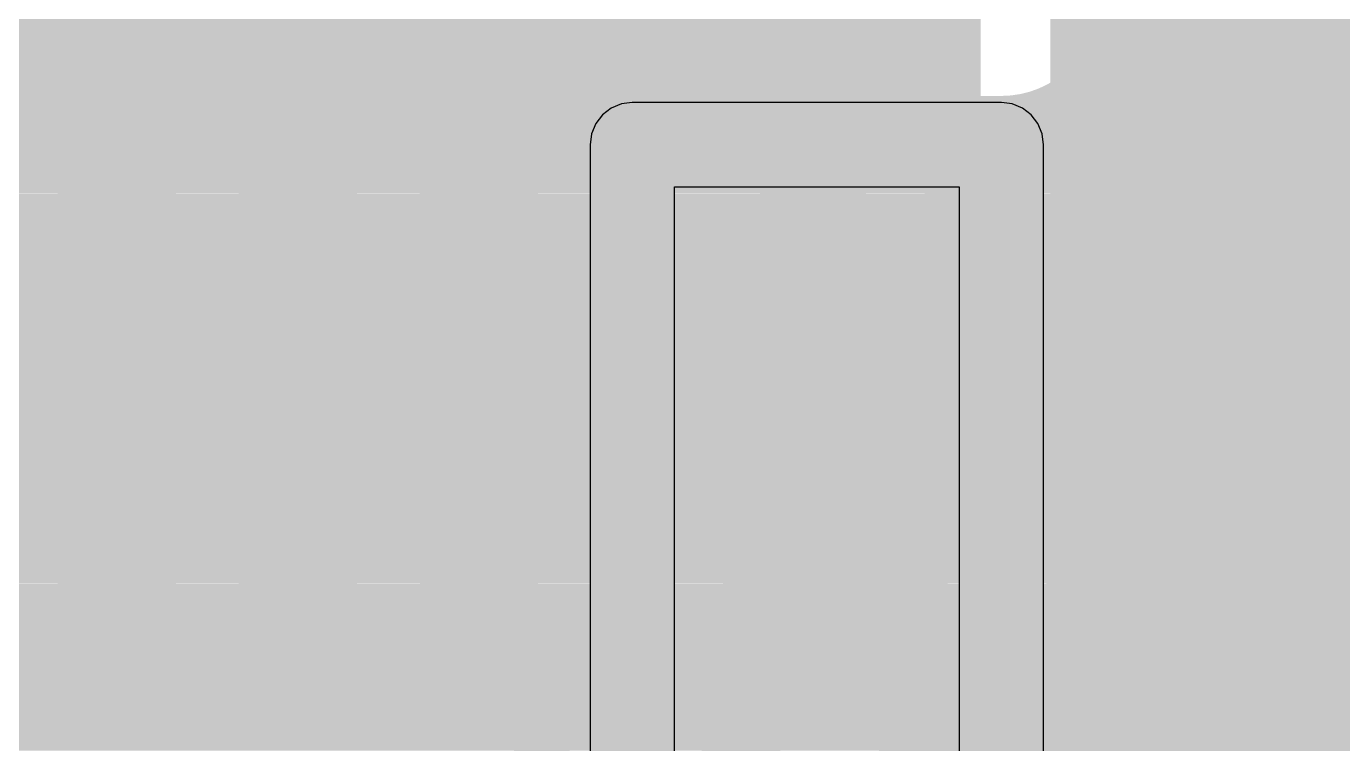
# Model space of a CAD drawing. Header units: millimetres. Extents: x 0.11 to 5.67, y 0.55 to 4.24.
# Drawn here: x 4.1713 to 4.3573, y 2.185 to 2.2864 of the extents above; entities that cross this region are included whole.
import ezdxf

# ---------------------------------------------------------------- set-up
doc = ezdxf.new("R2010")
doc.units = ezdxf.units.MM
doc.header["$MEASUREMENT"] = 0
for name, color, linetype in [('BottomLayer', 5, 'Continuous'), ('InternalPlane1', 76, 'Continuous'), ('InternalPlane2', 16, 'Continuous'), ('MultiLayer', 9, 'Continuous'), ('TopLayer', 1, 'Continuous'), ('TopOverlay', 2, 'Continuous'), ('TopPaste', 8, 'Continuous'), ('TopSolder', 216, 'Continuous'), ('ViaHoleLayer', 16, 'Continuous')]:
    doc.layers.add(name, color=color, linetype=linetype)

# ---------------------------------------------------------------- blocks, each defined once
blk = doc.blocks.new('R_PDSO_G16_196')
at = {"layer": 'TopLayer', "const_width": 0.01772}
for points in [[(0.24902, -0.12795), (0.20768, -0.12795)], [(0.24902, -0.15354), (0.20768, -0.15354)], [(0.24902, -0.17913), (0.20768, -0.17913)]]:
    blk.add_lwpolyline(points, dxfattribs=at)
at = {"layer": 'TopLayer', "const_width": 0.00886}
for points in [[(0.20325, -0.12795, 1), (0.21211, -0.12795, 1)], [(0.24459, -0.12795, 1), (0.25344, -0.12795, 1)], [(0.20325, -0.15354, 1), (0.21211, -0.15354, 1)], [(0.24459, -0.15354, 1), (0.25344, -0.15354, 1)], [(0.20325, -0.17913, 1), (0.21211, -0.17913, 1)], [(0.24459, -0.17913, 1), (0.25344, -0.17913, 1)]]:
    blk.add_lwpolyline(points, format="xyb", close=True, dxfattribs=at)
at = {"layer": 'TopOverlay', "const_width": 0.00787}
for points in [[(0.18504, 0.00886), (0.18504, -0.18799)], [(0.04331, -0.18799), (0.18504, -0.18799)]]:
    blk.add_lwpolyline(points, dxfattribs=at)
at = {"layer": 'TopOverlay', "const_width": 0.00394}
blk.add_lwpolyline([(0.18307, -0.18799, 1), (0.18701, -0.18799, 1)], format="xyb", close=True, dxfattribs=at)
blk.add_lwpolyline([(0.18307, -0.18799, 1), (0.18701, -0.18799, 1)], format="xyb", close=True, dxfattribs=at)
at = {"layer": 'TopPaste', "const_width": 0.01772}
for points in [[(0.24902, -0.12795), (0.20768, -0.12795)], [(0.24902, -0.15354), (0.20768, -0.15354)], [(0.24902, -0.17913), (0.20768, -0.17913)]]:
    blk.add_lwpolyline(points, dxfattribs=at)
at = {"layer": 'TopPaste', "const_width": 0.00886}
for points in [[(0.20325, -0.12795, 1), (0.21211, -0.12795, 1)], [(0.24459, -0.12795, 1), (0.25344, -0.12795, 1)], [(0.20325, -0.15354, 1), (0.21211, -0.15354, 1)], [(0.24459, -0.15354, 1), (0.25344, -0.15354, 1)], [(0.20325, -0.17913, 1), (0.21211, -0.17913, 1)], [(0.24459, -0.17913, 1), (0.25344, -0.17913, 1)]]:
    blk.add_lwpolyline(points, format="xyb", close=True, dxfattribs=at)
at = {"layer": 'TopSolder', "const_width": 0.02165}
for points in [[(0.24902, -0.12795), (0.20768, -0.12795)], [(0.24902, -0.15354), (0.20768, -0.15354)], [(0.24902, -0.17913), (0.20768, -0.17913)]]:
    blk.add_lwpolyline(points, dxfattribs=at)
at = {"layer": 'TopSolder', "const_width": 0.01083}
for points in [[(0.20226, -0.12795, 1), (0.21309, -0.12795, 1)], [(0.2436, -0.12795, 1), (0.25443, -0.12795, 1)], [(0.20226, -0.15354, 1), (0.21309, -0.15354, 1)], [(0.2436, -0.15354, 1), (0.25443, -0.15354, 1)], [(0.20226, -0.17913, 1), (0.21309, -0.17913, 1)], [(0.2436, -0.17913, 1), (0.25443, -0.17913, 1)]]:
    blk.add_lwpolyline(points, format="xyb", close=True, dxfattribs=at)

msp = doc.modelspace()

# ---------------------------------------------------------------- linework, layer by layer
at = {"layer": 'BottomLayer'}
for points, const_width in [([(4.35532, 2.19193), (4.35532, 2.36319)], 0.07874), ([(4.30217, 2.2506), (4.30217, 2.36319)], 0.00787), ([(3.83661, 2.29035), (4.30217, 2.29035)], 0.00787), ([(3.87436, 2.28247), (4.30217, 2.28247)], 0.00787), ([(3.89589, 2.2746), (4.30217, 2.2746)], 0.00787), ([(3.90457, 2.26673), (4.30217, 2.26673)], 0.00787), ([(3.90995, 2.25885), (4.27543, 2.25885)], 0.00787), ([(4.28953, 2.25885), (4.30217, 2.25885)], 0.00787), ([(3.91327, 2.25098), (4.26311, 2.25098)], 0.00787), ([(3.91499, 2.2431), (4.25847, 2.2431)], 0.00787), ([(3.9153, 2.23523), (4.25691, 2.23523)], 0.00787), ([(3.91423, 2.22736), (4.25784, 2.22736)], 0.00787), ([(4.27756, 2.11417), (4.35532, 2.19193)], 0.07874), ([(3.91166, 2.21948), (4.26158, 2.21948)], 0.00787), ([(4.30217, 2.21394), (4.30217, 2.2179)], 0.00787), ([(4.24003, 2.15181), (4.30217, 2.21394)], 0.00787), ([(3.90729, 2.21161), (4.27056, 2.21161)], 0.00787), ([(4.2944, 2.21161), (4.29983, 2.21161)], 0.00787), ([(3.90035, 2.20373), (4.29196, 2.20373)], 0.00787), ([(3.88808, 2.19586), (4.28408, 2.19586)], 0.00787), ([(3.84711, 2.18799), (4.27621, 2.18799)], 0.00787)]:
    msp.add_lwpolyline(points, dxfattribs=dict(at, const_width=const_width))
for points, const_width in [([(4.3002, 2.29035, 1), (4.30413, 2.29035, 1)], 0.00394), ([(4.3002, 2.28247, 1), (4.30413, 2.28247, 1)], 0.00394), ([(4.3002, 2.2746, 1), (4.30413, 2.2746, 1)], 0.00394), ([(4.3002, 2.26673, 1), (4.30413, 2.26673, 1)], 0.00394), ([(4.27346, 2.25885, 1), (4.2774, 2.25885, 1)], 0.00394), ([(4.28756, 2.25885, 1), (4.2915, 2.25885, 1)], 0.00394), ([(4.3002, 2.25885, 1), (4.30413, 2.25885, 1)], 0.00394), ([(4.26114, 2.25098, 1), (4.26508, 2.25098, 1)], 0.00394), ([(4.3002, 2.2506, 1), (4.30413, 2.2506, 1)], 0.00394), ([(4.3002, 2.2506, 1), (4.30413, 2.2506, 1)], 0.00394), ([(4.2565, 2.2431, 1), (4.26044, 2.2431, 1)], 0.00394), ([(4.27657, 2.23425, 1), (4.28839, 2.23425, 1)], 0.01181), ([(4.25494, 2.23523, 1), (4.25888, 2.23523, 1)], 0.00394), ([(4.25587, 2.22736, 1), (4.2598, 2.22736, 1)], 0.00394), ([(4.33563, 2.19193, 1), (4.375, 2.19193, 1)], 0.03937), ([(4.33563, 2.19193, 1), (4.375, 2.19193, 1)], 0.03937), ([(4.25961, 2.21948, 1), (4.26355, 2.21948, 1)], 0.00394), ([(4.3002, 2.2179, 1), (4.30413, 2.2179, 1)], 0.00394), ([(4.3002, 2.2179, 1), (4.30413, 2.2179, 1)], 0.00394), ([(4.3002, 2.21394, 1), (4.30413, 2.21394, 1)], 0.00394), ([(4.3002, 2.21394, 1), (4.30413, 2.21394, 1)], 0.00394), ([(4.26859, 2.21161, 1), (4.27253, 2.21161, 1)], 0.00394), ([(4.29243, 2.21161, 1), (4.29637, 2.21161, 1)], 0.00394), ([(4.29786, 2.21161, 1), (4.3018, 2.21161, 1)], 0.00394), ([(4.28999, 2.20373, 1), (4.29392, 2.20373, 1)], 0.00394), ([(4.28211, 2.19586, 1), (4.28605, 2.19586, 1)], 0.00394), ([(4.27424, 2.18799, 1), (4.27818, 2.18799, 1)], 0.00394)]:
    msp.add_lwpolyline(points, format="xyb", close=True, dxfattribs=dict(at, const_width=const_width))
at = {"layer": 'BottomLayer', "const_width": 0.00787}
msp.add_lwpolyline([(4.30217, 2.2179, -2.768901), (4.30217, 2.2506)], format="xyb", dxfattribs=at)
at = {"layer": 'InternalPlane1', "const_width": 0.02591}
msp.add_lwpolyline([(4.26953, 2.23425, 1), (4.29543, 2.23425, 1)], format="xyb", close=True, dxfattribs=at)
at = {"layer": 'InternalPlane2'}
for p, q in [((4.25535, 2.27544), (4.25391, 2.27484)), ((4.25689, 2.27564), (4.25535, 2.27544)), ((4.30906, 2.27564), (4.25689, 2.27564)), ((4.3106, 2.27544), (4.30906, 2.27564)), ((4.31203, 2.27484), (4.3106, 2.27544)), ((4.25268, 2.2739), (4.25173, 2.27266)), ((4.25391, 2.27484), (4.25268, 2.2739)), ((4.31327, 2.2739), (4.31203, 2.27484)), ((4.31421, 2.27266), (4.31327, 2.2739)), ((4.25173, 2.27266), (4.25114, 2.27123)), ((4.31481, 2.27123), (4.31421, 2.27266)), ((4.25114, 2.27123), (4.25093, 2.26968)), ((4.25093, 2.26968), (4.25093, 2.01285)), ((4.31501, 2.26968), (4.31481, 2.27123)), ((4.31501, 2.01383), (4.31501, 2.26968)), ((4.26285, 2.00787), (4.26285, 2.26373)), ((4.26285, 2.26373), (4.3031, 2.26373)), ((4.3031, 2.26373), (4.3031, 2.00787))]:
    msp.add_line(p, q, dxfattribs=at)
at = {"layer": 'InternalPlane2', "const_width": 0.01181}
for points in [[(4.25689, 2.26968), (4.30906, 2.26968)], [(4.25689, 2.00787), (4.25689, 2.26968)], [(4.30906, 2.00787), (4.30906, 2.26968)]]:
    msp.add_lwpolyline(points, dxfattribs=at)
at = {"layer": 'InternalPlane2', "const_width": 0.00591}
for points in [[(4.25394, 2.26968, 1), (4.25984, 2.26968, 1)], [(4.25394, 2.26968, 1), (4.25984, 2.26968, 1)], [(4.3061, 2.26968, 1), (4.31201, 2.26968, 1)], [(4.3061, 2.26968, 1), (4.31201, 2.26968, 1)]]:
    msp.add_lwpolyline(points, format="xyb", close=True, dxfattribs=at)
at = {"layer": 'MultiLayer', "const_width": 0.01181}
msp.add_lwpolyline([(4.27657, 2.23425, 1), (4.28839, 2.23425, 1)], format="xyb", close=True, dxfattribs=at)
at = {"layer": 'TopLayer'}
for points, const_width in [([(4.32158, 2.27783), (4.34324, 2.29948)], 0.00787), ([(4.15846, 2.27067), (4.18201, 2.29421)], 0.00984), ([(4.3341, 2.29035), (4.41312, 2.29035)], 0.00787), ([(4.32623, 2.28247), (4.42404, 2.28247)], 0.00787), ([(4.17921, 2.26497), (4.18975, 2.27551)], 0.00787), ([(4.18975, 2.27551), (4.19702, 2.27551)], 0.00787), ([(4.18884, 2.2746), (4.19688, 2.2746)], 0.00787), ([(4.31716, 2.2746), (4.4813, 2.2746)], 0.00787), ([(4.25048, 2.27264), (4.30905, 2.27264)], 0.00787), ([(4.18097, 2.26673), (4.18976, 2.26673)], 0.00787), ([(4.25512, 2.26673), (4.4813, 2.26673)], 0.00787), ([(4.18091, 2.25885), (4.1872, 2.25885)], 0.00787), ([(4.25768, 2.25885), (4.27543, 2.25885)], 0.00787), ([(4.28953, 2.25885), (4.42757, 2.25885)], 0.00787), ([(4.1811, 2.21457), (4.1811, 2.25591)], 0.00787), ([(4.18701, 2.21457), (4.18701, 2.25591)], 0.00787), ([(4.25787, 2.25591), (4.26884, 2.25591)], 0.00787), ([(4.1811, 2.25098), (4.18701, 2.25098)], 0.00787), ([(4.30185, 2.25098), (4.41477, 2.25098)], 0.00787), ([(4.1811, 2.2431), (4.18701, 2.2431)], 0.00787), ([(4.30649, 2.2431), (4.40795, 2.2431)], 0.00787), ([(4.23524, 2.23524), (4.2815, 2.23524)], 0.01378), ([(4.2815, 2.23524), (4.28248, 2.23425)], 0.01378), ([(4.1811, 2.23523), (4.18701, 2.23523)], 0.00787), ([(4.30805, 2.23523), (4.40382, 2.23523)], 0.00787), ([(4.1811, 2.22736), (4.18701, 2.22736)], 0.00787), ([(4.30712, 2.22736), (4.40158, 2.22736)], 0.00787), ([(4.1811, 2.21948), (4.18701, 2.21948)], 0.00787), ([(4.30338, 2.21948), (4.40091, 2.21948)], 0.00787), ([(4.25787, 2.21457), (4.26613, 2.21457)], 0.00787), ([(4.18091, 2.21161), (4.1872, 2.21161)], 0.00787), ([(4.25768, 2.21161), (4.27056, 2.21161)], 0.00787), ([(4.2944, 2.21161), (4.40173, 2.21161)], 0.00787), ([(4.17834, 2.20373), (4.18977, 2.20373)], 0.00787), ([(4.25511, 2.20373), (4.40415, 2.20373)], 0.00787), ([(4.17121, 2.19586), (4.1969, 2.19586)], 0.00787), ([(4.24798, 2.19586), (4.4085, 2.19586)], 0.00787), ([(4.01476, 2.18799), (4.41568, 2.18799)], 0.00787)]:
    msp.add_lwpolyline(points, dxfattribs=dict(at, const_width=const_width))
for points, const_width in [([(4.33214, 2.29035, 1), (4.33607, 2.29035, 1)], 0.00394), ([(4.32426, 2.28247, 1), (4.3282, 2.28247, 1)], 0.00394), ([(4.31961, 2.27783, 1), (4.32355, 2.27783, 1)], 0.00394), ([(4.31961, 2.27783, 1), (4.32355, 2.27783, 1)], 0.00394), ([(4.31961, 2.27783, 1), (4.32355, 2.27783, 1)], 0.00394), ([(4.18779, 2.27551, 1), (4.19172, 2.27551, 1)], 0.00394), ([(4.18779, 2.27551, 1), (4.19172, 2.27551, 1)], 0.00394), ([(4.19505, 2.27551, 1), (4.19899, 2.27551, 1)], 0.00394), ([(4.19569, 2.27511, 1), (4.19963, 2.27511, 1)], 0.00394), ([(4.18687, 2.2746, 1), (4.19081, 2.2746, 1)], 0.00394), ([(4.19491, 2.2746, 1), (4.19885, 2.2746, 1)], 0.00394), ([(4.31519, 2.2746, 1), (4.31913, 2.2746, 1)], 0.00394), ([(4.24852, 2.27264, 1), (4.25245, 2.27264, 1)], 0.00394), ([(4.24852, 2.27264, 1), (4.25245, 2.27264, 1)], 0.00394), ([(4.30709, 2.27264, 1), (4.31102, 2.27264, 1)], 0.00394), ([(4.30709, 2.27264, 1), (4.31102, 2.27264, 1)], 0.00394), ([(4.30709, 2.27264, 1), (4.31102, 2.27264, 1)], 0.00394), ([(4.179, 2.26673, 1), (4.18294, 2.26673, 1)], 0.00394), ([(4.18779, 2.26673, 1), (4.19173, 2.26673, 1)], 0.00394), ([(4.25315, 2.26673, 1), (4.25709, 2.26673, 1)], 0.00394), ([(4.17724, 2.26497, 1), (4.18118, 2.26497, 1)], 0.00394), ([(4.17724, 2.26497, 1), (4.18118, 2.26497, 1)], 0.00394), ([(4.17894, 2.25885, 1), (4.18288, 2.25885, 1)], 0.00394), ([(4.18523, 2.25885, 1), (4.18917, 2.25885, 1)], 0.00394), ([(4.25571, 2.25885, 1), (4.25965, 2.25885, 1)], 0.00394), ([(4.27346, 2.25885, 1), (4.2774, 2.25885, 1)], 0.00394), ([(4.28756, 2.25885, 1), (4.2915, 2.25885, 1)], 0.00394), ([(4.17913, 2.25591, 1), (4.18307, 2.25591, 1)], 0.00394), ([(4.17913, 2.25591, 1), (4.18307, 2.25591, 1)], 0.00394), ([(4.18504, 2.25591, 1), (4.18898, 2.25591, 1)], 0.00394), ([(4.18504, 2.25591, 1), (4.18898, 2.25591, 1)], 0.00394), ([(4.25591, 2.25591, 1), (4.25984, 2.25591, 1)], 0.00394), ([(4.25591, 2.25591, 1), (4.25984, 2.25591, 1)], 0.00394), ([(4.26687, 2.25591, 1), (4.27081, 2.25591, 1)], 0.00394), ([(4.26687, 2.25591, 1), (4.27081, 2.25591, 1)], 0.00394), ([(4.17913, 2.25098, 1), (4.18307, 2.25098, 1)], 0.00394), ([(4.18504, 2.25098, 1), (4.18898, 2.25098, 1)], 0.00394), ([(4.29988, 2.25098, 1), (4.30382, 2.25098, 1)], 0.00394), ([(4.17913, 2.2431, 1), (4.18307, 2.2431, 1)], 0.00394), ([(4.18504, 2.2431, 1), (4.18898, 2.2431, 1)], 0.00394), ([(4.27657, 2.23425, 1), (4.28839, 2.23425, 1)], 0.01181), ([(4.30452, 2.2431, 1), (4.30846, 2.2431, 1)], 0.00394), ([(4.23179, 2.23524, 1), (4.23868, 2.23524, 1)], 0.00689), ([(4.27805, 2.23524, 1), (4.28494, 2.23524, 1)], 0.00689), ([(4.27805, 2.23524, 1), (4.28494, 2.23524, 1)], 0.00689), ([(4.27904, 2.23425, 1), (4.28593, 2.23425, 1)], 0.00689), ([(4.17913, 2.23523, 1), (4.18307, 2.23523, 1)], 0.00394), ([(4.18504, 2.23523, 1), (4.18898, 2.23523, 1)], 0.00394), ([(4.30608, 2.23523, 1), (4.31002, 2.23523, 1)], 0.00394), ([(4.3061, 2.23425, 1), (4.31004, 2.23425, 1)], 0.00394), ([(4.3061, 2.23425, 1), (4.31004, 2.23425, 1)], 0.00394), ([(4.17913, 2.22736, 1), (4.18307, 2.22736, 1)], 0.00394), ([(4.18504, 2.22736, 1), (4.18898, 2.22736, 1)], 0.00394), ([(4.30516, 2.22736, 1), (4.30909, 2.22736, 1)], 0.00394), ([(4.17913, 2.21948, 1), (4.18307, 2.21948, 1)], 0.00394), ([(4.18504, 2.21948, 1), (4.18898, 2.21948, 1)], 0.00394), ([(4.30141, 2.21948, 1), (4.30535, 2.21948, 1)], 0.00394), ([(4.17913, 2.21457, 1), (4.18307, 2.21457, 1)], 0.00394), ([(4.17913, 2.21457, 1), (4.18307, 2.21457, 1)], 0.00394), ([(4.18504, 2.21457, 1), (4.18898, 2.21457, 1)], 0.00394), ([(4.18504, 2.21457, 1), (4.18898, 2.21457, 1)], 0.00394), ([(4.25591, 2.21457, 1), (4.25984, 2.21457, 1)], 0.00394), ([(4.25591, 2.21457, 1), (4.25984, 2.21457, 1)], 0.00394), ([(4.26416, 2.21457, 1), (4.2681, 2.21457, 1)], 0.00394), ([(4.26416, 2.21457, 1), (4.2681, 2.21457, 1)], 0.00394), ([(4.17894, 2.21161, 1), (4.18288, 2.21161, 1)], 0.00394), ([(4.18523, 2.21161, 1), (4.18917, 2.21161, 1)], 0.00394), ([(4.25571, 2.21161, 1), (4.25965, 2.21161, 1)], 0.00394), ([(4.26859, 2.21161, 1), (4.27253, 2.21161, 1)], 0.00394), ([(4.29243, 2.21161, 1), (4.29637, 2.21161, 1)], 0.00394), ([(4.17637, 2.20373, 1), (4.18031, 2.20373, 1)], 0.00394), ([(4.1878, 2.20373, 1), (4.19174, 2.20373, 1)], 0.00394), ([(4.25315, 2.20373, 1), (4.25708, 2.20373, 1)], 0.00394), ([(4.16924, 2.19586, 1), (4.17318, 2.19586, 1)], 0.00394), ([(4.19493, 2.19586, 1), (4.19887, 2.19586, 1)], 0.00394), ([(4.22047, 2.19589, 1), (4.22441, 2.19589, 1)], 0.00394), ([(4.22047, 2.19589, 1), (4.22441, 2.19589, 1)], 0.00394), ([(4.24602, 2.19586, 1), (4.24995, 2.19586, 1)], 0.00394)]:
    msp.add_lwpolyline(points, format="xyb", close=True, dxfattribs=dict(at, const_width=const_width))
at = {"layer": 'TopLayer', "const_width": 0.00787}
for points in [[(4.32158, 2.27783, -0.198912), (4.30905, 2.27264)], [(4.32158, 2.27783, -0.198912), (4.30905, 2.27264)], [(4.18701, 2.25591, -0.258804), (4.19766, 2.27511)], [(4.25048, 2.27264, -0.210995), (4.25787, 2.25591)], [(4.17921, 2.26497, -0.103327), (4.1811, 2.25591)], [(4.26884, 2.25591, -0.590248), (4.30807, 2.23425)], [(4.30807, 2.23425, -0.635324), (4.26613, 2.21457)], [(4.1811, 2.21457, -0.603342), (4.14567, 2.19589)], [(4.22244, 2.19589, -0.603342), (4.18701, 2.21457)], [(4.25787, 2.21457, -0.603342), (4.22244, 2.19589)]]:
    msp.add_lwpolyline(points, format="xyb", dxfattribs=at)
at = {"layer": 'ViaHoleLayer', "const_width": 0.00591}
msp.add_lwpolyline([(4.27953, 2.23425, 1), (4.28543, 2.23425, 1)], format="xyb", close=True, dxfattribs=at)

# ---------------------------------------------------------------- block references
at = {"rotation": 90}
msp.add_blockref('R_PDSO_G16_196', (4.0561, 2.00689), dxfattribs=at)

doc.saveas('drawing.dxf')
